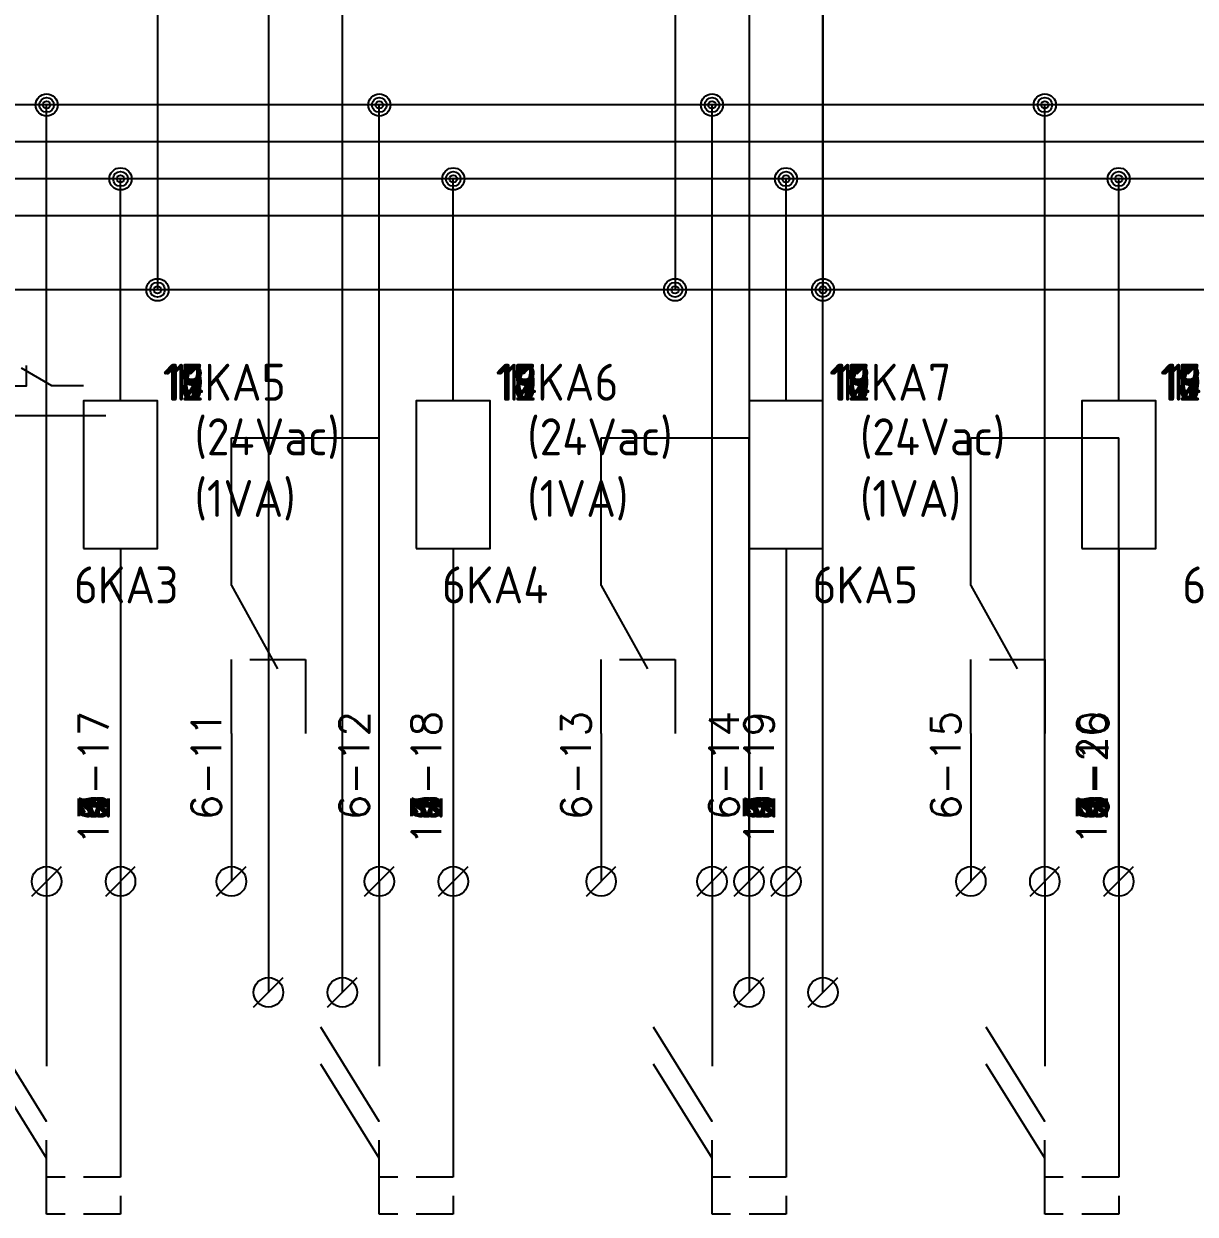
# Model space of a CAD drawing. Extents: x 21 to 418, y 12 to 268.
# Drawn here: x 178.5 to 257.7, y 100 to 180.5 of the extents above; entities that cross this region are included whole.
import ezdxf
from ezdxf.enums import TextEntityAlignment as Align

# ---------------------------------------------------------------- set-up
doc = ezdxf.new("R2010")
doc.units = 0
doc.header["$LTSCALE"] = 10
doc.linetypes.add('NASCOSTA2', pattern=[0.1875, 0.125, -0.0625])
doc.layers.get('0').update_dxf_attribs({"linetype": 'CONTINUOUS'})
for name, color, linetype in [('10', 9, 'CONTINUOUS'), ('11', 9, 'CONTINUOUS'), ('12', 9, 'CONTINUOUS'), ('13', 9, 'CONTINUOUS'), ('14', 9, 'CONTINUOUS'), ('15', 9, 'CONTINUOUS'), ('16', 9, 'CONTINUOUS'), ('17', 9, 'CONTINUOUS'), ('18', 9, 'CONTINUOUS'), ('6', 9, 'CONTINUOUS'), ('7', 9, 'CONTINUOUS'), ('8', 9, 'CONTINUOUS'), ('9', 9, 'CONTINUOUS')]:
    doc.layers.add(name, color=color, linetype=linetype)
doc.layers.get('0').freeze()
doc.styles.add('PIN', font='simplex', dxfattribs={"width": 0.75})
doc.styles.add('SIMPLEX', font='simplex')
doc.styles.add('SPAC', font='isocp.shx')

# ---------------------------------------------------------------- blocks, each defined once
blk = doc.blocks.new('Numero_Filo')
at = {"color": 3, "style": 'SIMPLEX'}
for tag, flags, p in [('SUPPORTO', 9, (-3.287, 2.732)), ('RIP', 1, (-0.923, 2.732)), ('N', 8, (1.077, 0.732))]:
    blk.add_attdef(tag, text='', height=2, rotation=90, dxfattribs=dict(at, flags=flags)).set_placement(p, align=Align.RIGHT)
blk = doc.blocks.new('BLK27')
at = {"color": 7}
blk.add_line((-1, -1), (1, 1), dxfattribs=at)
blk.add_circle((0, 0), 1, dxfattribs=at)
at = {"color": 3, "style": 'SPAC', "flags": 8}
blk.add_attdef('NM', (1.5, -2.5), '', height=2, dxfattribs=at)
blk = doc.blocks.new('SC1_F')
at = {"color": 7}
for p, q in [((-5, -5), (-5, 0)), ((0, 0), (0, -5)), ((0, -10), (-3.125, -4.375)), ((-1.25, -5), (-5, -5)), ((0, -10), (0, -15))]:
    blk.add_line(p, q, dxfattribs=at)
at = {"color": 3, "style": 'SPAC', "width": 0.75, "flags": 8}
for tag, p in [('PINC1', (-6, 0)), ('PINA1', (-1, 0))]:
    blk.add_attdef(tag, text='', height=1.75, rotation=90, dxfattribs=at).set_placement(p, align=Align.RIGHT)
at = {"color": 4, "style": 'SPAC'}
blk.add_attdef('NOME', text='', height=2.5, dxfattribs=at).set_placement((-9.125, -5), align=Align.MIDDLE_RIGHT)
at = {"color": 7, "style": 'SPAC'}
for tag, flags, p in [('REG', 8, (-9.125, -10)), ('FUNZIONE1', 9, (-9.125, -12.5)), ('FUNZIONE2', 9, (-9.125, -15))]:
    blk.add_attdef(tag, text='', height=1.5, dxfattribs=dict(at, flags=flags)).set_placement(p, align=Align.MIDDLE_RIGHT)
at = {"color": 3, "style": 'SPAC', "width": 0.75, "flags": 8}
blk.add_attdef('PINB1', (-1, -15), '', height=1.75, rotation=90, dxfattribs=at)
at = {"color": 6, "style": 'SPAC', "flags": 9}
blk.add_attdef('PRES', (1, -14.5), '', height=1, dxfattribs=at)
blk = doc.blocks.new('PUNTO')
for radius in [0.75, 0.5, 0.25]:
    blk.add_circle((0, 0), radius)
blk = doc.blocks.new('BLK56')
at = {"color": 7}
for p, q in [((0, 12.5), (0, 17.5)), ((0, 2.5), (0, -2.5))]:
    blk.add_line(p, q, dxfattribs=at)
blk.add_lwpolyline([(-2.5, 2.5), (2.5, 2.5), (2.5, 12.5), (-2.5, 12.5)], close=True, dxfattribs=at)
at = {"color": 4, "style": 'SPAC', "flags": 9}
blk.add_attdef('QUADRO', text='', height=2.5, dxfattribs=at).set_placement((-4, 16), align=Align.RIGHT)
at = {"color": 3, "style": 'SPAC', "width": 0.75, "flags": 8}
blk.add_attdef('PINA1', text='', height=1.75, rotation=90, dxfattribs=at).set_placement((-1, 17.5), align=Align.RIGHT)
at = {"color": 4, "style": 'SPAC'}
blk.add_attdef('NOME', text='', height=2.5, dxfattribs=at).set_placement((-4, 12), align=Align.RIGHT)
at = {"color": 7, "style": 'SPAC', "flags": 9}
for tag, p in [('COSTRUTTORE', (-6, 8.5)), ('TIPO', (-6, 6))]:
    blk.add_attdef(tag, text='', height=1.5, dxfattribs=at).set_placement(p, align=Align.RIGHT)
at = {"color": 6, "style": 'SPAC'}
for tag, p, flags in [('CODICE', (3.5, 3.5), 1), ('OFFSET', (3.5, 2), 9), ('PRES', (3.5, 0.5), 9), ('DESCRIZIONE', (3.5, -1), 9), ('SUPPORTO', (3.5, -2.5), 9), ('PR4', (3.5, -4), 9)]:
    blk.add_attdef(tag, p, '', height=1, dxfattribs=dict(at, flags=flags))
at = {"color": 3, "style": 'SPAC', "width": 0.75, "flags": 8}
blk.add_attdef('PINB1', (-1, -2.5), '', height=1.75, rotation=90, dxfattribs=at)
at = {"color": 7, "style": 'SPAC', "flags": 9}
for tag, p in [('FUNZIONE1', (0, -8.5)), ('FUNZIONE2', (0, -11.5))]:
    blk.add_attdef(tag, text='', height=2, dxfattribs=at).set_placement(p, align=Align.CENTER)
blk = doc.blocks.new('RIF1')
at = {"color": 7}
for p, q in [((0, 0), (0, -28)), ((-7.5, -1.5), (-5.357, -1.5)), ((-9, -3.5), (9, -3.5))]:
    blk.add_line(p, q, dxfattribs=at)
for points in [[(1.5, -1.5), (3.643, -1.5), (3.643, -0.129)], [(7.5, -1.5), (5.357, -1.5), (3.3, -0.3)], [(-5.7, -2.7), (-3.643, -1.5), (-1.5, -1.5)]]:
    blk.add_lwpolyline(points, dxfattribs=at)
at = {"color": 3, "style": 'PIN', "width": 0.75, "flags": 8}
for tag, p in [('PINA0', (-16, -6.5)), ('PINA1', (14, -6.5)), ('PINA2', (-16, -9.5)), ('PINA3', (14, -9.5)), ('PINA4', (-16, -12.5)), ('PINA5', (14, -12.5)), ('PINA6', (-16, -15.5)), ('PINA7', (14, -15.5)), ('PINA8', (-16, -18.5)), ('PINA9', (14, -18.5)), ('PINA10', (-16, -21.5)), ('PINA11', (14, -21.5)), ('PINA12', (-16, -24.5)), ('PINA13', (14, -24.5)), ('PINA14', (-16, -27.5)), ('PINA15', (14, -27.5))]:
    blk.add_attdef(tag, text='', height=1.75, dxfattribs=at).set_placement(p, align=Align.RIGHT)
for tag, p in [('PINB0', (-14, -6.5)), ('PINB1', (16, -6.5)), ('PINB2', (-14, -9.5)), ('PINB3', (16, -9.5)), ('PINB4', (-14, -12.5)), ('PINB5', (16, -12.5)), ('PINB6', (-14, -15.5)), ('PINB7', (16, -15.5)), ('PINB8', (-14, -18.5)), ('PINB9', (16, -18.5)), ('PINB10', (-14, -21.5)), ('PINB11', (16, -21.5)), ('PINB12', (-14, -24.5)), ('PINB13', (16, -24.5)), ('PINB14', (-14, -27.5)), ('PINB15', (16, -27.5))]:
    blk.add_attdef(tag, p, '', height=1.75, dxfattribs=at)
at = {"color": 7, "style": 'SIMPLEX', "flags": 8}
for tag, p in [('REG0', (-1.5, -6.5)), ('REG2', (-1.5, -9.5)), ('REG4', (-1.5, -12.5)), ('REG6', (-1.5, -15.5)), ('REG8', (-1.5, -18.5)), ('REG10', (-1.5, -21.5)), ('REG12', (-1.5, -24.5)), ('REG14', (-1.5, -27.5))]:
    blk.add_attdef(tag, text='', height=1.7, dxfattribs=at).set_placement(p, align=Align.RIGHT)
for tag, p in [('REG1', (1.5, -6.5)), ('REG3', (1.5, -9.5)), ('REG5', (1.5, -12.5)), ('REG7', (1.5, -15.5)), ('REG9', (1.5, -18.5)), ('REG11', (1.5, -21.5)), ('REG13', (1.5, -24.5)), ('REG15', (1.5, -27.5))]:
    blk.add_attdef(tag, p, '', height=1.7, dxfattribs=at)
at = {"color": 7, "style": 'SIMPLEX', "flags": 9}
for tag, p in [('MADRE', (0, -30)), ('PRES', (0, -31.5)), ('OFFSET', (0, -33))]:
    blk.add_attdef(tag, text='', height=1, dxfattribs=at).set_placement(p, align=Align.CENTER)

msp = doc.modelspace()

# ---------------------------------------------------------------- linework, layer by layer
at = {"layer": '10', "color": 1, "linetype": 'Continuous'}
for p, q in [((405, 175), (32.5, 175)), ((180, 122.5), (180, 175)), ((202.5, 122.5), (202.5, 175)), ((225, 122.5), (225, 175)), ((247.5, 122.5), (247.5, 175)), ((405, 170), (32.5, 170)), ((185, 160), (185, 170)), ((207.5, 160), (207.5, 170)), ((230, 160), (230, 170)), ((252.5, 160), (252.5, 170))]:
    msp.add_line(p, q, dxfattribs=at)
at = {"layer": '10'}
for p, q in [((185, 140), (185, 122.5)), ((207.5, 140), (207.5, 122.5)), ((230, 140), (230, 122.5)), ((252.5, 140), (252.5, 122.5)), ((180, 106.277), (176.045, 112.644)), ((202.5, 106.277), (198.545, 112.644)), ((225, 106.277), (221.045, 112.644)), ((247.5, 106.277), (243.545, 112.644))]:
    msp.add_line(p, q, dxfattribs=at)
at = {"layer": '10', "linetype": 'NASCOSTA2', "ltscale": 2}
for p, q in [((180, 122.5), (180, 112.5)), ((185, 122.5), (185, 102.5)), ((202.5, 122.5), (202.5, 112.5)), ((207.5, 122.5), (207.5, 102.5)), ((225, 122.5), (225, 112.5)), ((230, 122.5), (230, 102.5)), ((247.5, 122.5), (247.5, 112.5)), ((252.5, 122.5), (252.5, 102.5)), ((180, 102.5), (180, 106.277)), ((202.5, 102.5), (202.5, 106.277)), ((225, 102.5), (225, 106.277)), ((247.5, 102.5), (247.5, 106.277)), ((185, 102.5), (180, 102.5)), ((207.5, 102.5), (202.5, 102.5)), ((230, 102.5), (225, 102.5)), ((252.5, 102.5), (247.5, 102.5))]:
    msp.add_line(p, q, dxfattribs=at)
at = {"layer": '11', "color": 1, "linetype": 'Continuous'}
for p, q in [((405, 175), (32.5, 175)), ((180, 122.5), (180, 175)), ((202.5, 122.5), (202.5, 175)), ((225, 122.5), (225, 175)), ((247.5, 122.5), (247.5, 175)), ((405, 170), (32.5, 170)), ((185, 160), (185, 170)), ((207.5, 160), (207.5, 170)), ((230, 160), (230, 170)), ((252.5, 160), (252.5, 170))]:
    msp.add_line(p, q, dxfattribs=at)
at = {"layer": '11'}
for p, q in [((185, 140), (185, 122.5)), ((207.5, 140), (207.5, 122.5)), ((230, 140), (230, 122.5)), ((252.5, 140), (252.5, 122.5)), ((180, 106.277), (176.045, 112.644)), ((202.5, 106.277), (198.545, 112.644)), ((225, 106.277), (221.045, 112.644)), ((247.5, 106.277), (243.545, 112.644))]:
    msp.add_line(p, q, dxfattribs=at)
at = {"layer": '11', "linetype": 'NASCOSTA2', "ltscale": 2}
for p, q in [((180, 122.5), (180, 112.5)), ((185, 122.5), (185, 102.5)), ((202.5, 122.5), (202.5, 112.5)), ((207.5, 122.5), (207.5, 102.5)), ((225, 122.5), (225, 112.5)), ((230, 122.5), (230, 102.5)), ((247.5, 122.5), (247.5, 112.5)), ((252.5, 122.5), (252.5, 102.5)), ((180, 102.5), (180, 106.277)), ((202.5, 102.5), (202.5, 106.277)), ((225, 102.5), (225, 106.277)), ((247.5, 102.5), (247.5, 106.277)), ((185, 102.5), (180, 102.5)), ((207.5, 102.5), (202.5, 102.5)), ((230, 102.5), (225, 102.5)), ((252.5, 102.5), (247.5, 102.5))]:
    msp.add_line(p, q, dxfattribs=at)
at = {"layer": '12', "color": 1, "linetype": 'Continuous'}
for p, q in [((405, 175), (32.5, 175)), ((180, 122.5), (180, 175)), ((202.5, 122.5), (202.5, 175)), ((225, 122.5), (225, 175)), ((247.5, 122.5), (247.5, 175)), ((405, 170), (32.5, 170)), ((185, 160), (185, 170)), ((207.5, 160), (207.5, 170)), ((230, 160), (230, 170)), ((252.5, 160), (252.5, 170))]:
    msp.add_line(p, q, dxfattribs=at)
at = {"layer": '12'}
for p, q in [((185, 140), (185, 122.5)), ((207.5, 140), (207.5, 122.5)), ((230, 140), (230, 122.5)), ((252.5, 140), (252.5, 122.5)), ((180, 106.277), (176.045, 112.644)), ((202.5, 106.277), (198.545, 112.644)), ((225, 106.277), (221.045, 112.644)), ((247.5, 106.277), (243.545, 112.644))]:
    msp.add_line(p, q, dxfattribs=at)
at = {"layer": '12', "linetype": 'NASCOSTA2', "ltscale": 2}
for p, q in [((180, 122.5), (180, 112.5)), ((185, 122.5), (185, 102.5)), ((202.5, 122.5), (202.5, 112.5)), ((207.5, 122.5), (207.5, 102.5)), ((225, 122.5), (225, 112.5)), ((230, 122.5), (230, 102.5)), ((247.5, 122.5), (247.5, 112.5)), ((252.5, 122.5), (252.5, 102.5)), ((180, 102.5), (180, 106.277)), ((202.5, 102.5), (202.5, 106.277)), ((225, 102.5), (225, 106.277)), ((247.5, 102.5), (247.5, 106.277)), ((185, 102.5), (180, 102.5)), ((207.5, 102.5), (202.5, 102.5)), ((230, 102.5), (225, 102.5)), ((252.5, 102.5), (247.5, 102.5))]:
    msp.add_line(p, q, dxfattribs=at)
at = {"layer": '13', "color": 1, "linetype": 'Continuous'}
for p, q in [((405, 175), (32.5, 175)), ((180, 122.5), (180, 175)), ((202.5, 122.5), (202.5, 175)), ((225, 122.5), (225, 175)), ((247.5, 122.5), (247.5, 175)), ((405, 170), (32.5, 170)), ((185, 160), (185, 170)), ((207.5, 160), (207.5, 170)), ((230, 160), (230, 170)), ((252.5, 160), (252.5, 170))]:
    msp.add_line(p, q, dxfattribs=at)
at = {"layer": '13'}
for p, q in [((185, 140), (185, 122.5)), ((207.5, 140), (207.5, 122.5)), ((230, 140), (230, 122.5)), ((252.5, 140), (252.5, 122.5)), ((180, 106.277), (176.045, 112.644)), ((202.5, 106.277), (198.545, 112.644)), ((225, 106.277), (221.045, 112.644)), ((247.5, 106.277), (243.545, 112.644))]:
    msp.add_line(p, q, dxfattribs=at)
at = {"layer": '13', "linetype": 'NASCOSTA2', "ltscale": 2}
for p, q in [((180, 122.5), (180, 112.5)), ((185, 122.5), (185, 102.5)), ((202.5, 122.5), (202.5, 112.5)), ((207.5, 122.5), (207.5, 102.5)), ((225, 122.5), (225, 112.5)), ((230, 122.5), (230, 102.5)), ((247.5, 122.5), (247.5, 112.5)), ((252.5, 122.5), (252.5, 102.5)), ((180, 102.5), (180, 106.277)), ((202.5, 102.5), (202.5, 106.277)), ((225, 102.5), (225, 106.277)), ((247.5, 102.5), (247.5, 106.277)), ((185, 102.5), (180, 102.5)), ((207.5, 102.5), (202.5, 102.5)), ((230, 102.5), (225, 102.5)), ((252.5, 102.5), (247.5, 102.5))]:
    msp.add_line(p, q, dxfattribs=at)
at = {"layer": '14', "color": 1, "linetype": 'Continuous'}
for p, q in [((405, 175), (32.5, 175)), ((180, 122.5), (180, 175)), ((202.5, 122.5), (202.5, 175)), ((225, 122.5), (225, 175)), ((247.5, 122.5), (247.5, 175)), ((405, 170), (32.5, 170)), ((185, 160), (185, 170)), ((207.5, 160), (207.5, 170)), ((230, 160), (230, 170)), ((252.5, 160), (252.5, 170))]:
    msp.add_line(p, q, dxfattribs=at)
at = {"layer": '14'}
for p, q in [((185, 140), (185, 122.5)), ((207.5, 140), (207.5, 122.5)), ((230, 140), (230, 122.5)), ((252.5, 140), (252.5, 122.5)), ((180, 106.277), (176.045, 112.644)), ((202.5, 106.277), (198.545, 112.644)), ((225, 106.277), (221.045, 112.644)), ((247.5, 106.277), (243.545, 112.644))]:
    msp.add_line(p, q, dxfattribs=at)
at = {"layer": '14', "linetype": 'NASCOSTA2', "ltscale": 2}
for p, q in [((180, 122.5), (180, 112.5)), ((185, 122.5), (185, 102.5)), ((202.5, 122.5), (202.5, 112.5)), ((207.5, 122.5), (207.5, 102.5)), ((225, 122.5), (225, 112.5)), ((230, 122.5), (230, 102.5)), ((247.5, 122.5), (247.5, 112.5)), ((252.5, 122.5), (252.5, 102.5)), ((180, 102.5), (180, 106.277)), ((202.5, 102.5), (202.5, 106.277)), ((225, 102.5), (225, 106.277)), ((247.5, 102.5), (247.5, 106.277)), ((185, 102.5), (180, 102.5)), ((207.5, 102.5), (202.5, 102.5)), ((230, 102.5), (225, 102.5)), ((252.5, 102.5), (247.5, 102.5))]:
    msp.add_line(p, q, dxfattribs=at)
at = {"layer": '15', "color": 1, "linetype": 'Continuous'}
for p, q in [((405, 175), (32.5, 175)), ((180, 122.5), (180, 175)), ((202.5, 122.5), (202.5, 175)), ((225, 122.5), (225, 175)), ((247.5, 122.5), (247.5, 175)), ((405, 170), (32.5, 170)), ((185, 160), (185, 170)), ((207.5, 160), (207.5, 170)), ((230, 160), (230, 170)), ((252.5, 160), (252.5, 170))]:
    msp.add_line(p, q, dxfattribs=at)
at = {"layer": '15'}
for p, q in [((185, 140), (185, 122.5)), ((207.5, 140), (207.5, 122.5)), ((230, 140), (230, 122.5)), ((252.5, 140), (252.5, 122.5)), ((180, 106.277), (176.045, 112.644)), ((202.5, 106.277), (198.545, 112.644)), ((225, 106.277), (221.045, 112.644)), ((247.5, 106.277), (243.545, 112.644))]:
    msp.add_line(p, q, dxfattribs=at)
at = {"layer": '15', "linetype": 'NASCOSTA2', "ltscale": 2}
for p, q in [((180, 122.5), (180, 112.5)), ((185, 122.5), (185, 102.5)), ((202.5, 122.5), (202.5, 112.5)), ((207.5, 122.5), (207.5, 102.5)), ((225, 122.5), (225, 112.5)), ((230, 122.5), (230, 102.5)), ((247.5, 122.5), (247.5, 112.5)), ((252.5, 122.5), (252.5, 102.5)), ((180, 102.5), (180, 106.277)), ((202.5, 102.5), (202.5, 106.277)), ((225, 102.5), (225, 106.277)), ((247.5, 102.5), (247.5, 106.277)), ((185, 102.5), (180, 102.5)), ((207.5, 102.5), (202.5, 102.5)), ((230, 102.5), (225, 102.5)), ((252.5, 102.5), (247.5, 102.5))]:
    msp.add_line(p, q, dxfattribs=at)
at = {"layer": '16', "color": 1, "linetype": 'Continuous'}
for p, q in [((405, 175), (32.5, 175)), ((180, 122.5), (180, 175)), ((202.5, 122.5), (202.5, 175)), ((225, 122.5), (225, 175)), ((247.5, 122.5), (247.5, 175)), ((405, 170), (32.5, 170)), ((185, 160), (185, 170)), ((207.5, 160), (207.5, 170)), ((230, 160), (230, 170)), ((252.5, 160), (252.5, 170))]:
    msp.add_line(p, q, dxfattribs=at)
at = {"layer": '16'}
for p, q in [((185, 140), (185, 122.5)), ((207.5, 140), (207.5, 122.5)), ((230, 140), (230, 122.5)), ((252.5, 140), (252.5, 122.5)), ((180, 106.277), (176.045, 112.644)), ((202.5, 106.277), (198.545, 112.644)), ((225, 106.277), (221.045, 112.644)), ((247.5, 106.277), (243.545, 112.644))]:
    msp.add_line(p, q, dxfattribs=at)
at = {"layer": '16', "linetype": 'NASCOSTA2', "ltscale": 2}
for p, q in [((180, 122.5), (180, 112.5)), ((185, 122.5), (185, 102.5)), ((202.5, 122.5), (202.5, 112.5)), ((207.5, 122.5), (207.5, 102.5)), ((225, 122.5), (225, 112.5)), ((230, 122.5), (230, 102.5)), ((247.5, 122.5), (247.5, 112.5)), ((252.5, 122.5), (252.5, 102.5)), ((180, 102.5), (180, 106.277)), ((202.5, 102.5), (202.5, 106.277)), ((225, 102.5), (225, 106.277)), ((247.5, 102.5), (247.5, 106.277)), ((185, 102.5), (180, 102.5)), ((207.5, 102.5), (202.5, 102.5)), ((230, 102.5), (225, 102.5)), ((252.5, 102.5), (247.5, 102.5))]:
    msp.add_line(p, q, dxfattribs=at)
at = {"layer": '17', "color": 1, "linetype": 'Continuous'}
for p, q in [((405, 175), (32.5, 175)), ((180, 122.5), (180, 175)), ((202.5, 122.5), (202.5, 175)), ((225, 122.5), (225, 175)), ((247.5, 122.5), (247.5, 175)), ((405, 170), (32.5, 170)), ((185, 160), (185, 170)), ((207.5, 160), (207.5, 170)), ((230, 160), (230, 170)), ((252.5, 160), (252.5, 170))]:
    msp.add_line(p, q, dxfattribs=at)
at = {"layer": '17'}
for p, q in [((185, 140), (185, 122.5)), ((207.5, 140), (207.5, 122.5)), ((230, 140), (230, 122.5)), ((252.5, 140), (252.5, 122.5)), ((180, 106.277), (176.045, 112.644)), ((202.5, 106.277), (198.545, 112.644)), ((225, 106.277), (221.045, 112.644)), ((247.5, 106.277), (243.545, 112.644))]:
    msp.add_line(p, q, dxfattribs=at)
at = {"layer": '17', "linetype": 'NASCOSTA2', "ltscale": 2}
for p, q in [((180, 122.5), (180, 112.5)), ((185, 122.5), (185, 102.5)), ((202.5, 122.5), (202.5, 112.5)), ((207.5, 122.5), (207.5, 102.5)), ((225, 122.5), (225, 112.5)), ((230, 122.5), (230, 102.5)), ((247.5, 122.5), (247.5, 112.5)), ((252.5, 122.5), (252.5, 102.5)), ((180, 102.5), (180, 106.277)), ((202.5, 102.5), (202.5, 106.277)), ((225, 102.5), (225, 106.277)), ((247.5, 102.5), (247.5, 106.277)), ((185, 102.5), (180, 102.5)), ((207.5, 102.5), (202.5, 102.5)), ((230, 102.5), (225, 102.5)), ((252.5, 102.5), (247.5, 102.5))]:
    msp.add_line(p, q, dxfattribs=at)
at = {"layer": '18', "color": 1, "linetype": 'Continuous'}
for p, q in [((405, 175), (32.5, 175)), ((180, 122.5), (180, 175)), ((202.5, 122.5), (202.5, 175)), ((225, 122.5), (225, 175)), ((247.5, 122.5), (247.5, 175)), ((405, 170), (32.5, 170)), ((185, 160), (185, 170)), ((207.5, 160), (207.5, 170)), ((230, 160), (230, 170)), ((252.5, 160), (252.5, 170))]:
    msp.add_line(p, q, dxfattribs=at)
at = {"layer": '18'}
for p, q in [((185, 140), (185, 122.5)), ((207.5, 140), (207.5, 122.5)), ((230, 140), (230, 122.5)), ((252.5, 140), (252.5, 122.5))]:
    msp.add_line(p, q, dxfattribs=at)
at = {"layer": '6', "color": 1, "linetype": 'Continuous'}
for p, q in [((187.5, 190), (187.5, 162.5)), ((222.5, 190), (222.5, 162.5)), ((232.5, 190), (232.5, 162.5)), ((375.2, 167.5), (45.2, 167.5)), ((375.2, 162.5), (45.2, 162.5))]:
    msp.add_line(p, q, dxfattribs=at)
at = {"layer": '6'}
for p, q in [((192.5, 147.5), (192.5, 152.5)), ((192.5, 152.5), (202.5, 152.5)), ((202.5, 122.5), (202.5, 152.5)), ((217.5, 147.5), (217.5, 152.5)), ((217.5, 152.5), (227.5, 152.5)), ((227.5, 122.5), (227.5, 152.5)), ((242.5, 147.5), (242.5, 152.5)), ((242.5, 152.5), (252.5, 152.5)), ((252.5, 122.5), (252.5, 152.5)), ((192.5, 132.5), (192.5, 122.5)), ((217.5, 132.5), (217.5, 122.5)), ((242.5, 132.5), (242.5, 122.5))]:
    msp.add_line(p, q, dxfattribs=at)
at = {"layer": '7'}
for p, q in [((195, 202.5), (195, 115)), ((232.5, 115), (232.5, 202.5)), ((200, 115), (200, 197.5)), ((227.5, 197.5), (227.5, 115))]:
    msp.add_line(p, q, dxfattribs=at)
at = {"layer": '7', "color": 1, "linetype": 'Continuous'}
for p, q in [((407.5, 172.5), (35, 172.5)), ((407.5, 167.5), (35, 167.5))]:
    msp.add_line(p, q, dxfattribs=at)
at = {"layer": '8', "color": 1, "linetype": 'Continuous'}
for p, q in [((405, 175), (32.5, 175)), ((180, 122.5), (180, 175)), ((202.5, 122.5), (202.5, 175)), ((225, 122.5), (225, 175)), ((247.5, 122.5), (247.5, 175)), ((405, 170), (32.5, 170)), ((185, 160), (185, 170)), ((207.5, 160), (207.5, 170)), ((230, 160), (230, 170)), ((252.5, 160), (252.5, 170))]:
    msp.add_line(p, q, dxfattribs=at)
at = {"layer": '8'}
for p, q in [((185, 140), (185, 122.5)), ((207.5, 140), (207.5, 122.5)), ((230, 140), (230, 122.5)), ((252.5, 140), (252.5, 122.5)), ((180, 103.777), (176.045, 110.144)), ((202.5, 103.777), (198.545, 110.144)), ((225, 103.777), (221.045, 110.144)), ((247.5, 103.777), (243.545, 110.144))]:
    msp.add_line(p, q, dxfattribs=at)
at = {"layer": '8', "linetype": 'NASCOSTA2', "ltscale": 2}
for p, q in [((180, 120), (180, 110)), ((185, 120), (185, 100)), ((202.5, 120), (202.5, 110)), ((207.5, 120), (207.5, 100)), ((225, 120), (225, 110)), ((230, 120), (230, 100)), ((247.5, 120), (247.5, 110)), ((252.5, 120), (252.5, 100)), ((180, 100), (180, 103.777)), ((202.5, 100), (202.5, 103.777)), ((225, 100), (225, 103.777)), ((247.5, 100), (247.5, 103.777)), ((185, 100), (180, 100)), ((207.5, 100), (202.5, 100)), ((230, 100), (225, 100)), ((252.5, 100), (247.5, 100))]:
    msp.add_line(p, q, dxfattribs=at)
at = {"layer": '9', "color": 1, "linetype": 'Continuous'}
for p, q in [((405, 175), (32.5, 175)), ((180, 122.5), (180, 175)), ((202.5, 122.5), (202.5, 175)), ((225, 122.5), (225, 175)), ((247.5, 122.5), (247.5, 175)), ((405, 170), (32.5, 170)), ((185, 160), (185, 170)), ((207.5, 160), (207.5, 170)), ((230, 160), (230, 170)), ((252.5, 160), (252.5, 170))]:
    msp.add_line(p, q, dxfattribs=at)
at = {"layer": '9'}
for p, q in [((185, 140), (185, 122.5)), ((207.5, 140), (207.5, 122.5)), ((230, 140), (230, 122.5)), ((252.5, 140), (252.5, 122.5)), ((180, 106.277), (176.045, 112.644)), ((202.5, 106.277), (198.545, 112.644)), ((225, 106.277), (221.045, 112.644)), ((247.5, 106.277), (243.545, 112.644))]:
    msp.add_line(p, q, dxfattribs=at)
at = {"layer": '9', "linetype": 'NASCOSTA2', "ltscale": 2}
for p, q in [((180, 122.5), (180, 112.5)), ((185, 122.5), (185, 102.5)), ((202.5, 122.5), (202.5, 112.5)), ((207.5, 122.5), (207.5, 102.5)), ((225, 122.5), (225, 112.5)), ((230, 122.5), (230, 102.5)), ((247.5, 122.5), (247.5, 112.5)), ((252.5, 122.5), (252.5, 102.5)), ((180, 102.5), (180, 106.277)), ((202.5, 102.5), (202.5, 106.277)), ((225, 102.5), (225, 106.277)), ((247.5, 102.5), (247.5, 106.277)), ((185, 102.5), (180, 102.5)), ((207.5, 102.5), (202.5, 102.5)), ((230, 102.5), (225, 102.5)), ((252.5, 102.5), (247.5, 102.5))]:
    msp.add_line(p, q, dxfattribs=at)

# ---------------------------------------------------------------- block references
at = {"layer": '10'}
for name, p in [('PUNTO', (180, 175)), ('PUNTO', (202.5, 175)), ('PUNTO', (225, 175)), ('PUNTO', (247.5, 175)), ('PUNTO', (185, 170)), ('PUNTO', (207.5, 170)), ('PUNTO', (230, 170)), ('PUNTO', (252.5, 170)), ('BLK27', (180, 122.5)), ('BLK27', (180, 122.5)), ('BLK27', (185, 122.5)), ('BLK27', (202.5, 122.5)), ('BLK27', (207.5, 122.5)), ('BLK27', (225, 122.5)), ('BLK27', (230, 122.5)), ('BLK27', (247.5, 122.5)), ('BLK27', (252.5, 122.5))]:
    msp.add_blockref(name, p, dxfattribs=at)
ref = msp.add_blockref('BLK56', (185, 142.5), dxfattribs=at)
ref.add_attrib('NOME', '10KA5', dxfattribs={"layer": '0', "color": 4, "height": 2.5, "style": 'SPAC'}).set_placement((196.174, 155), align=Align.RIGHT)
ref = msp.add_blockref('BLK56', (207.5, 142.5), dxfattribs=at)
ref.add_attrib('NOME', '10KA6', dxfattribs={"layer": '0', "color": 4, "height": 2.5, "style": 'SPAC'}).set_placement((218.674, 155), align=Align.RIGHT)
ref = msp.add_blockref('BLK56', (230, 142.5), dxfattribs=at)
ref.add_attrib('NOME', '10KA7', dxfattribs={"layer": '0', "color": 4, "height": 2.5, "style": 'SPAC'}).set_placement((241.174, 155), align=Align.RIGHT)
ref = msp.add_blockref('BLK56', (252.5, 142.5), dxfattribs=at)
ref.add_attrib('NOME', '10KA8', dxfattribs={"layer": '0', "color": 4, "height": 2.5, "style": 'SPAC'}).set_placement((263.674, 155), align=Align.RIGHT)
for p, values in [((183.1, 133.285), {'N': '10-17'}), ((205.6, 133.285), {'N': '10-18'}), ((228.1, 133.285), {'N': '10-19'}), ((250.6, 133.285), {'N': '10-20'})]:
    msp.add_blockref('Numero_Filo', p, dxfattribs=at).add_auto_attribs(values)
at = {"layer": '11'}
for name, p in [('PUNTO', (180, 175)), ('PUNTO', (202.5, 175)), ('PUNTO', (225, 175)), ('PUNTO', (247.5, 175)), ('PUNTO', (185, 170)), ('PUNTO', (207.5, 170)), ('PUNTO', (230, 170)), ('PUNTO', (252.5, 170)), ('BLK27', (180, 122.5)), ('BLK27', (180, 122.5)), ('BLK27', (185, 122.5)), ('BLK27', (202.5, 122.5)), ('BLK27', (207.5, 122.5)), ('BLK27', (225, 122.5)), ('BLK27', (230, 122.5)), ('BLK27', (247.5, 122.5)), ('BLK27', (252.5, 122.5))]:
    msp.add_blockref(name, p, dxfattribs=at)
ref = msp.add_blockref('BLK56', (185, 142.5), dxfattribs=at)
ref.add_attrib('NOME', '11KA5', dxfattribs={"layer": '0', "color": 4, "height": 2.5, "style": 'SPAC'}).set_placement((196.174, 155), align=Align.RIGHT)
ref = msp.add_blockref('BLK56', (207.5, 142.5), dxfattribs=at)
ref.add_attrib('NOME', '11KA6', dxfattribs={"layer": '0', "color": 4, "height": 2.5, "style": 'SPAC'}).set_placement((218.674, 155), align=Align.RIGHT)
ref = msp.add_blockref('BLK56', (230, 142.5), dxfattribs=at)
ref.add_attrib('NOME', '11KA7', dxfattribs={"layer": '0', "color": 4, "height": 2.5, "style": 'SPAC'}).set_placement((241.174, 155), align=Align.RIGHT)
ref = msp.add_blockref('BLK56', (252.5, 142.5), dxfattribs=at)
ref.add_attrib('NOME', '11KA8', dxfattribs={"layer": '0', "color": 4, "height": 2.5, "style": 'SPAC'}).set_placement((263.674, 155), align=Align.RIGHT)
for p, values in [((183.1, 133.285), {'N': '11-17'}), ((205.6, 133.285), {'N': '11-18'}), ((228.1, 133.285), {'N': '11-19'}), ((250.6, 133.285), {'N': '11-20'})]:
    msp.add_blockref('Numero_Filo', p, dxfattribs=at).add_auto_attribs(values)
at = {"layer": '12'}
for name, p in [('PUNTO', (180, 175)), ('PUNTO', (202.5, 175)), ('PUNTO', (225, 175)), ('PUNTO', (247.5, 175)), ('PUNTO', (185, 170)), ('PUNTO', (207.5, 170)), ('PUNTO', (230, 170)), ('PUNTO', (252.5, 170)), ('BLK27', (180, 122.5)), ('BLK27', (180, 122.5)), ('BLK27', (185, 122.5)), ('BLK27', (202.5, 122.5)), ('BLK27', (207.5, 122.5)), ('BLK27', (225, 122.5)), ('BLK27', (230, 122.5)), ('BLK27', (247.5, 122.5)), ('BLK27', (252.5, 122.5))]:
    msp.add_blockref(name, p, dxfattribs=at)
ref = msp.add_blockref('BLK56', (185, 142.5), dxfattribs=at)
ref.add_attrib('NOME', '12KA5', dxfattribs={"layer": '0', "color": 4, "height": 2.5, "style": 'SPAC'}).set_placement((196.174, 155), align=Align.RIGHT)
ref = msp.add_blockref('BLK56', (207.5, 142.5), dxfattribs=at)
ref.add_attrib('NOME', '12KA6', dxfattribs={"layer": '0', "color": 4, "height": 2.5, "style": 'SPAC'}).set_placement((218.674, 155), align=Align.RIGHT)
ref = msp.add_blockref('BLK56', (230, 142.5), dxfattribs=at)
ref.add_attrib('NOME', '12KA7', dxfattribs={"layer": '0', "color": 4, "height": 2.5, "style": 'SPAC'}).set_placement((241.174, 155), align=Align.RIGHT)
ref = msp.add_blockref('BLK56', (252.5, 142.5), dxfattribs=at)
ref.add_attrib('NOME', '12KA8', dxfattribs={"layer": '0', "color": 4, "height": 2.5, "style": 'SPAC'}).set_placement((263.674, 155), align=Align.RIGHT)
for p, values in [((183.1, 133.285), {'N': '12-17'}), ((205.6, 133.285), {'N': '12-18'}), ((228.1, 133.285), {'N': '12-19'}), ((250.6, 133.285), {'N': '12-20'})]:
    msp.add_blockref('Numero_Filo', p, dxfattribs=at).add_auto_attribs(values)
at = {"layer": '13'}
for name, p in [('PUNTO', (180, 175)), ('PUNTO', (202.5, 175)), ('PUNTO', (225, 175)), ('PUNTO', (247.5, 175)), ('PUNTO', (185, 170)), ('PUNTO', (207.5, 170)), ('PUNTO', (230, 170)), ('PUNTO', (252.5, 170)), ('BLK27', (180, 122.5)), ('BLK27', (180, 122.5)), ('BLK27', (185, 122.5)), ('BLK27', (202.5, 122.5)), ('BLK27', (207.5, 122.5)), ('BLK27', (225, 122.5)), ('BLK27', (230, 122.5)), ('BLK27', (247.5, 122.5)), ('BLK27', (252.5, 122.5))]:
    msp.add_blockref(name, p, dxfattribs=at)
ref = msp.add_blockref('BLK56', (185, 142.5), dxfattribs=at)
ref.add_attrib('NOME', '13KA5', dxfattribs={"layer": '0', "color": 4, "height": 2.5, "style": 'SPAC'}).set_placement((196.174, 155), align=Align.RIGHT)
ref = msp.add_blockref('BLK56', (207.5, 142.5), dxfattribs=at)
ref.add_attrib('NOME', '13KA6', dxfattribs={"layer": '0', "color": 4, "height": 2.5, "style": 'SPAC'}).set_placement((218.674, 155), align=Align.RIGHT)
ref = msp.add_blockref('BLK56', (230, 142.5), dxfattribs=at)
ref.add_attrib('NOME', '13KA7', dxfattribs={"layer": '0', "color": 4, "height": 2.5, "style": 'SPAC'}).set_placement((241.174, 155), align=Align.RIGHT)
ref = msp.add_blockref('BLK56', (252.5, 142.5), dxfattribs=at)
ref.add_attrib('NOME', '13KA8', dxfattribs={"layer": '0', "color": 4, "height": 2.5, "style": 'SPAC'}).set_placement((263.674, 155), align=Align.RIGHT)
for p, values in [((183.1, 133.285), {'N': '13-17'}), ((205.6, 133.285), {'N': '13-18'}), ((228.1, 133.285), {'N': '13-19'}), ((250.6, 133.285), {'N': '13-20'})]:
    msp.add_blockref('Numero_Filo', p, dxfattribs=at).add_auto_attribs(values)
at = {"layer": '14'}
for name, p in [('PUNTO', (180, 175)), ('PUNTO', (202.5, 175)), ('PUNTO', (225, 175)), ('PUNTO', (247.5, 175)), ('PUNTO', (185, 170)), ('PUNTO', (207.5, 170)), ('PUNTO', (230, 170)), ('PUNTO', (252.5, 170)), ('BLK27', (180, 122.5)), ('BLK27', (180, 122.5)), ('BLK27', (185, 122.5)), ('BLK27', (202.5, 122.5)), ('BLK27', (207.5, 122.5)), ('BLK27', (225, 122.5)), ('BLK27', (230, 122.5)), ('BLK27', (247.5, 122.5)), ('BLK27', (252.5, 122.5))]:
    msp.add_blockref(name, p, dxfattribs=at)
ref = msp.add_blockref('BLK56', (185, 142.5), dxfattribs=at)
ref.add_attrib('NOME', '14KA5', dxfattribs={"layer": '0', "color": 4, "height": 2.5, "style": 'SPAC'}).set_placement((196.174, 155), align=Align.RIGHT)
ref = msp.add_blockref('BLK56', (207.5, 142.5), dxfattribs=at)
ref.add_attrib('NOME', '14KA6', dxfattribs={"layer": '0', "color": 4, "height": 2.5, "style": 'SPAC'}).set_placement((218.674, 155), align=Align.RIGHT)
ref = msp.add_blockref('BLK56', (230, 142.5), dxfattribs=at)
ref.add_attrib('NOME', '14KA7', dxfattribs={"layer": '0', "color": 4, "height": 2.5, "style": 'SPAC'}).set_placement((241.174, 155), align=Align.RIGHT)
ref = msp.add_blockref('BLK56', (252.5, 142.5), dxfattribs=at)
ref.add_attrib('NOME', '14KA8', dxfattribs={"layer": '0', "color": 4, "height": 2.5, "style": 'SPAC'}).set_placement((263.674, 155), align=Align.RIGHT)
for p, values in [((183.1, 133.285), {'N': '14-17'}), ((205.6, 133.285), {'N': '14-18'}), ((228.1, 133.285), {'N': '14-19'}), ((250.6, 133.285), {'N': '14-20'})]:
    msp.add_blockref('Numero_Filo', p, dxfattribs=at).add_auto_attribs(values)
at = {"layer": '15'}
for name, p in [('PUNTO', (180, 175)), ('PUNTO', (202.5, 175)), ('PUNTO', (225, 175)), ('PUNTO', (247.5, 175)), ('PUNTO', (185, 170)), ('PUNTO', (207.5, 170)), ('PUNTO', (230, 170)), ('PUNTO', (252.5, 170)), ('BLK27', (180, 122.5)), ('BLK27', (180, 122.5)), ('BLK27', (185, 122.5)), ('BLK27', (202.5, 122.5)), ('BLK27', (207.5, 122.5)), ('BLK27', (225, 122.5)), ('BLK27', (230, 122.5)), ('BLK27', (247.5, 122.5)), ('BLK27', (252.5, 122.5))]:
    msp.add_blockref(name, p, dxfattribs=at)
ref = msp.add_blockref('BLK56', (185, 142.5), dxfattribs=at)
ref.add_attrib('NOME', '15KA5', dxfattribs={"layer": '0', "color": 4, "height": 2.5, "style": 'SPAC'}).set_placement((196.174, 155), align=Align.RIGHT)
ref = msp.add_blockref('BLK56', (207.5, 142.5), dxfattribs=at)
ref.add_attrib('NOME', '15KA6', dxfattribs={"layer": '0', "color": 4, "height": 2.5, "style": 'SPAC'}).set_placement((218.674, 155), align=Align.RIGHT)
ref = msp.add_blockref('BLK56', (230, 142.5), dxfattribs=at)
ref.add_attrib('NOME', '15KA7', dxfattribs={"layer": '0', "color": 4, "height": 2.5, "style": 'SPAC'}).set_placement((241.174, 155), align=Align.RIGHT)
ref = msp.add_blockref('BLK56', (252.5, 142.5), dxfattribs=at)
ref.add_attrib('NOME', '15KA8', dxfattribs={"layer": '0', "color": 4, "height": 2.5, "style": 'SPAC'}).set_placement((263.674, 155), align=Align.RIGHT)
for p, values in [((183.1, 133.285), {'N': '15-17'}), ((205.6, 133.285), {'N': '15-18'}), ((228.1, 133.285), {'N': '15-19'}), ((250.6, 133.285), {'N': '15-20'})]:
    msp.add_blockref('Numero_Filo', p, dxfattribs=at).add_auto_attribs(values)
at = {"layer": '16'}
for name, p in [('PUNTO', (180, 175)), ('PUNTO', (202.5, 175)), ('PUNTO', (225, 175)), ('PUNTO', (247.5, 175)), ('PUNTO', (185, 170)), ('PUNTO', (207.5, 170)), ('PUNTO', (230, 170)), ('PUNTO', (252.5, 170)), ('BLK27', (180, 122.5)), ('BLK27', (180, 122.5)), ('BLK27', (185, 122.5)), ('BLK27', (202.5, 122.5)), ('BLK27', (207.5, 122.5)), ('BLK27', (225, 122.5)), ('BLK27', (230, 122.5)), ('BLK27', (247.5, 122.5)), ('BLK27', (252.5, 122.5))]:
    msp.add_blockref(name, p, dxfattribs=at)
ref = msp.add_blockref('BLK56', (185, 142.5), dxfattribs=at)
ref.add_attrib('NOME', '16KA5', dxfattribs={"layer": '0', "color": 4, "height": 2.5, "style": 'SPAC'}).set_placement((196.174, 155), align=Align.RIGHT)
ref = msp.add_blockref('BLK56', (207.5, 142.5), dxfattribs=at)
ref.add_attrib('NOME', '16KA6', dxfattribs={"layer": '0', "color": 4, "height": 2.5, "style": 'SPAC'}).set_placement((218.674, 155), align=Align.RIGHT)
ref = msp.add_blockref('BLK56', (230, 142.5), dxfattribs=at)
ref.add_attrib('NOME', '16KA7', dxfattribs={"layer": '0', "color": 4, "height": 2.5, "style": 'SPAC'}).set_placement((241.174, 155), align=Align.RIGHT)
ref = msp.add_blockref('BLK56', (252.5, 142.5), dxfattribs=at)
ref.add_attrib('NOME', '16KA8', dxfattribs={"layer": '0', "color": 4, "height": 2.5, "style": 'SPAC'}).set_placement((263.674, 155), align=Align.RIGHT)
for p, values in [((183.1, 133.285), {'N': '16-17'}), ((205.6, 133.285), {'N': '16-18'}), ((228.1, 133.285), {'N': '16-19'}), ((250.6, 133.285), {'N': '16-20'})]:
    msp.add_blockref('Numero_Filo', p, dxfattribs=at).add_auto_attribs(values)
at = {"layer": '17'}
for name, p in [('PUNTO', (180, 175)), ('PUNTO', (202.5, 175)), ('PUNTO', (225, 175)), ('PUNTO', (247.5, 175)), ('PUNTO', (185, 170)), ('PUNTO', (207.5, 170)), ('PUNTO', (230, 170)), ('PUNTO', (252.5, 170)), ('BLK27', (180, 122.5)), ('BLK27', (180, 122.5)), ('BLK27', (185, 122.5)), ('BLK27', (202.5, 122.5)), ('BLK27', (207.5, 122.5)), ('BLK27', (225, 122.5)), ('BLK27', (230, 122.5)), ('BLK27', (247.5, 122.5)), ('BLK27', (252.5, 122.5))]:
    msp.add_blockref(name, p, dxfattribs=at)
ref = msp.add_blockref('BLK56', (185, 142.5), dxfattribs=at)
ref.add_attrib('NOME', '17KA5', dxfattribs={"layer": '0', "color": 4, "height": 2.5, "style": 'SPAC'}).set_placement((196.174, 155), align=Align.RIGHT)
ref = msp.add_blockref('BLK56', (207.5, 142.5), dxfattribs=at)
ref.add_attrib('NOME', '17KA6', dxfattribs={"layer": '0', "color": 4, "height": 2.5, "style": 'SPAC'}).set_placement((218.674, 155), align=Align.RIGHT)
ref = msp.add_blockref('BLK56', (230, 142.5), dxfattribs=at)
ref.add_attrib('NOME', '17KA7', dxfattribs={"layer": '0', "color": 4, "height": 2.5, "style": 'SPAC'}).set_placement((241.174, 155), align=Align.RIGHT)
ref = msp.add_blockref('BLK56', (252.5, 142.5), dxfattribs=at)
ref.add_attrib('NOME', '17KA8', dxfattribs={"layer": '0', "color": 4, "height": 2.5, "style": 'SPAC'}).set_placement((263.674, 155), align=Align.RIGHT)
for p, values in [((183.1, 133.285), {'N': '17-17'}), ((205.6, 133.285), {'N': '17-18'}), ((228.1, 133.285), {'N': '17-19'}), ((250.6, 133.285), {'N': '17-20'})]:
    msp.add_blockref('Numero_Filo', p, dxfattribs=at).add_auto_attribs(values)
at = {"layer": '18'}
for name, p in [('PUNTO', (180, 175)), ('PUNTO', (202.5, 175)), ('PUNTO', (225, 175)), ('PUNTO', (247.5, 175)), ('PUNTO', (185, 170)), ('PUNTO', (207.5, 170)), ('PUNTO', (230, 170)), ('PUNTO', (252.5, 170)), ('BLK27', (180, 122.5)), ('BLK27', (180, 122.5)), ('BLK27', (185, 122.5)), ('BLK27', (202.5, 122.5)), ('BLK27', (207.5, 122.5)), ('BLK27', (225, 122.5)), ('BLK27', (230, 122.5)), ('BLK27', (247.5, 122.5)), ('BLK27', (252.5, 122.5))]:
    msp.add_blockref(name, p, dxfattribs=at)
ref = msp.add_blockref('BLK56', (185, 142.5), dxfattribs=at)
ref.add_attrib('NOME', '18KA5', dxfattribs={"layer": '0', "color": 4, "height": 2.5, "style": 'SPAC'}).set_placement((196.174, 155), align=Align.RIGHT)
ref = msp.add_blockref('BLK56', (207.5, 142.5), dxfattribs=at)
ref.add_attrib('NOME', '18KA6', dxfattribs={"layer": '0', "color": 4, "height": 2.5, "style": 'SPAC'}).set_placement((218.674, 155), align=Align.RIGHT)
ref = msp.add_blockref('BLK56', (230, 142.5), dxfattribs=at)
ref.add_attrib('NOME', '18KA7', dxfattribs={"layer": '0', "color": 4, "height": 2.5, "style": 'SPAC'}).set_placement((241.174, 155), align=Align.RIGHT)
ref = msp.add_blockref('BLK56', (252.5, 142.5), dxfattribs=at)
ref.add_attrib('NOME', '18KA8', dxfattribs={"layer": '0', "color": 4, "height": 2.5, "style": 'SPAC'}).set_placement((263.674, 155), align=Align.RIGHT)
for p, values in [((183.1, 133.285), {'N': '18-17'}), ((205.6, 133.285), {'N': '18-18'}), ((228.1, 133.285), {'N': '18-19'}), ((250.6, 133.285), {'N': '18-20'})]:
    msp.add_blockref('Numero_Filo', p, dxfattribs=at).add_auto_attribs(values)
at = {"layer": '6'}
for name, p in [('PUNTO', (187.5, 162.5)), ('PUNTO', (222.5, 162.5)), ('PUNTO', (232.5, 162.5)), ('BLK27', (192.5, 122.5)), ('BLK27', (202.5, 122.5)), ('BLK27', (217.5, 122.5)), ('BLK27', (227.5, 122.5)), ('BLK27', (242.5, 122.5)), ('BLK27', (252.5, 122.5))]:
    msp.add_blockref(name, p, dxfattribs=at)
ref = msp.add_blockref('RIF1', (175, 157.5), dxfattribs=at)
ref.add_attrib('REG0', '7.3B', dxfattribs={"layer": '0', "color": 7, "height": 1.7, "style": 'SIMPLEX'}).set_placement((173.5, 151), align=Align.RIGHT)
ref = msp.add_blockref('SC1_F', (192.5, 132.5), dxfattribs=dict(at, rotation=180))
ref.add_attrib('NOME', '6KA3', dxfattribs={"layer": '0', "color": 4, "height": 2.5, "style": 'SPAC'}).set_placement((188.926, 142.547), align=Align.MIDDLE_RIGHT)
ref = msp.add_blockref('SC1_F', (217.5, 132.5), dxfattribs=dict(at, rotation=180))
ref.add_attrib('NOME', '6KA4', dxfattribs={"layer": '0', "color": 4, "height": 2.5, "style": 'SPAC'}).set_placement((213.926, 142.547), align=Align.MIDDLE_RIGHT)
ref = msp.add_blockref('SC1_F', (242.5, 132.5), dxfattribs=dict(at, rotation=180))
ref.add_attrib('NOME', '6KA5', dxfattribs={"layer": '0', "color": 4, "height": 2.5, "style": 'SPAC'}).set_placement((238.926, 142.547), align=Align.MIDDLE_RIGHT)
ref = msp.add_blockref('SC1_F', (267.5, 132.5), dxfattribs=dict(at, rotation=180))
ref.add_attrib('NOME', '6KA6', dxfattribs={"layer": '0', "color": 4, "height": 2.5, "style": 'SPAC'}).set_placement((263.926, 142.547), align=Align.MIDDLE_RIGHT)
for p, values in [((200.729, 133.285), {'N': '6-12'}), ((215.729, 133.285), {'N': '6-13'}), ((225.729, 133.285), {'N': '6-14'}), ((240.729, 133.285), {'N': '6-15'}), ((250.729, 133.285), {'N': '6-16'}), ((190.729, 133.285), {'N': '6-11'})]:
    msp.add_blockref('Numero_Filo', p, dxfattribs=at).add_auto_attribs(values)
at = {"layer": '7'}
for p in [(195, 115), (200, 115), (227.5, 115), (232.5, 115)]:
    msp.add_blockref('BLK27', p, dxfattribs=at)
at = {"layer": '8'}
for name, p in [('PUNTO', (180, 175)), ('PUNTO', (202.5, 175)), ('PUNTO', (225, 175)), ('PUNTO', (247.5, 175)), ('PUNTO', (185, 170)), ('PUNTO', (207.5, 170)), ('PUNTO', (230, 170)), ('PUNTO', (252.5, 170)), ('BLK27', (180, 122.5)), ('BLK27', (180, 122.5)), ('BLK27', (185, 122.5)), ('BLK27', (202.5, 122.5)), ('BLK27', (207.5, 122.5)), ('BLK27', (225, 122.5)), ('BLK27', (230, 122.5)), ('BLK27', (247.5, 122.5)), ('BLK27', (252.5, 122.5))]:
    msp.add_blockref(name, p, dxfattribs=at)
ref = msp.add_blockref('BLK56', (185, 142.5), dxfattribs=at)
ref.add_attrib('NOME', '8KA5', dxfattribs={"layer": '0', "color": 4, "height": 2.5, "style": 'SPAC'}).set_placement((196.174, 155), align=Align.RIGHT)
ref = msp.add_blockref('BLK56', (207.5, 142.5), dxfattribs=at)
ref.add_attrib('NOME', '8KA6', dxfattribs={"layer": '0', "color": 4, "height": 2.5, "style": 'SPAC'}).set_placement((218.674, 155), align=Align.RIGHT)
ref = msp.add_blockref('BLK56', (230, 142.5), dxfattribs=at)
ref.add_attrib('NOME', '8KA7', dxfattribs={"layer": '0', "color": 4, "height": 2.5, "style": 'SPAC'}).set_placement((241.174, 155), align=Align.RIGHT)
ref = msp.add_blockref('BLK56', (252.5, 142.5), dxfattribs=at)
ref.add_attrib('NOME', '8KA8', dxfattribs={"layer": '0', "color": 4, "height": 2.5, "style": 'SPAC'}).set_placement((263.674, 155), align=Align.RIGHT)
for p, values in [((183.1, 133.285), {'N': '8-17'}), ((205.6, 133.285), {'N': '8-18'}), ((228.1, 133.285), {'N': '8-19'}), ((250.6, 133.285), {'N': '8-20'})]:
    msp.add_blockref('Numero_Filo', p, dxfattribs=at).add_auto_attribs(values)
at = {"layer": '9'}
for name, p in [('PUNTO', (180, 175)), ('PUNTO', (202.5, 175)), ('PUNTO', (225, 175)), ('PUNTO', (247.5, 175)), ('PUNTO', (185, 170)), ('PUNTO', (207.5, 170)), ('PUNTO', (230, 170)), ('PUNTO', (252.5, 170)), ('BLK27', (180, 122.5)), ('BLK27', (180, 122.5)), ('BLK27', (185, 122.5)), ('BLK27', (202.5, 122.5)), ('BLK27', (207.5, 122.5)), ('BLK27', (225, 122.5)), ('BLK27', (230, 122.5)), ('BLK27', (247.5, 122.5)), ('BLK27', (252.5, 122.5))]:
    msp.add_blockref(name, p, dxfattribs=at)
ref = msp.add_blockref('BLK56', (185, 142.5), dxfattribs=at)
ref.add_attrib('NOME', '9KA5', dxfattribs={"layer": '0', "color": 4, "height": 2.5, "style": 'SPAC'}).set_placement((196.174, 155), align=Align.RIGHT)
ref = msp.add_blockref('BLK56', (207.5, 142.5), dxfattribs=at)
ref.add_attrib('NOME', '9KA6', dxfattribs={"layer": '0', "color": 4, "height": 2.5, "style": 'SPAC'}).set_placement((218.674, 155), align=Align.RIGHT)
ref = msp.add_blockref('BLK56', (230, 142.5), dxfattribs=at)
ref.add_attrib('NOME', '9KA7', dxfattribs={"layer": '0', "color": 4, "height": 2.5, "style": 'SPAC'}).set_placement((241.174, 155), align=Align.RIGHT)
ref = msp.add_blockref('BLK56', (252.5, 142.5), dxfattribs=at)
ref.add_attrib('NOME', '9KA8', dxfattribs={"layer": '0', "color": 4, "height": 2.5, "style": 'SPAC'}).set_placement((263.674, 155), align=Align.RIGHT)
for p, values in [((183.1, 133.285), {'N': '9-17'}), ((205.6, 133.285), {'N': '9-18'}), ((228.1, 133.285), {'N': '9-19'}), ((250.6, 133.285), {'N': '9-20'})]:
    msp.add_blockref('Numero_Filo', p, dxfattribs=at).add_auto_attribs(values)

# ---------------------------------------------------------------- texts
at = {"layer": '10', "char_height": 2.5, "width": 8.87441, "attachment_point": 1, "style": 'SPAC'}
for insert in [(190, 153.812), (212.5, 153.812), (235, 153.812)]:
    msp.add_mtext('(24Vac)\\P(1VA)', dxfattribs=dict(at, insert=insert))
at = {"layer": '11', "char_height": 2.5, "width": 8.87441, "attachment_point": 1, "style": 'SPAC'}
for insert in [(190, 153.812), (212.5, 153.812), (235, 153.812)]:
    msp.add_mtext('(24Vac)\\P(1VA)', dxfattribs=dict(at, insert=insert))
at = {"layer": '12', "char_height": 2.5, "width": 8.87441, "attachment_point": 1, "style": 'SPAC'}
for insert in [(190, 153.812), (212.5, 153.812), (235, 153.812)]:
    msp.add_mtext('(24Vac)\\P(1VA)', dxfattribs=dict(at, insert=insert))
at = {"layer": '13', "char_height": 2.5, "width": 8.87441, "attachment_point": 1, "style": 'SPAC'}
for insert in [(190, 153.812), (212.5, 153.812), (235, 153.812)]:
    msp.add_mtext('(24Vac)\\P(1VA)', dxfattribs=dict(at, insert=insert))
at = {"layer": '14', "char_height": 2.5, "width": 8.87441, "attachment_point": 1, "style": 'SPAC'}
for insert in [(190, 153.812), (212.5, 153.812), (235, 153.812)]:
    msp.add_mtext('(24Vac)\\P(1VA)', dxfattribs=dict(at, insert=insert))
at = {"layer": '15', "char_height": 2.5, "width": 8.87441, "attachment_point": 1, "style": 'SPAC'}
for insert in [(190, 153.812), (212.5, 153.812), (235, 153.812)]:
    msp.add_mtext('(24Vac)\\P(1VA)', dxfattribs=dict(at, insert=insert))
at = {"layer": '16', "char_height": 2.5, "width": 8.87441, "attachment_point": 1, "style": 'SPAC'}
for insert in [(190, 153.812), (212.5, 153.812), (235, 153.812)]:
    msp.add_mtext('(24Vac)\\P(1VA)', dxfattribs=dict(at, insert=insert))
at = {"layer": '17', "char_height": 2.5, "width": 8.87441, "attachment_point": 1, "style": 'SPAC'}
for insert in [(190, 153.812), (212.5, 153.812), (235, 153.812)]:
    msp.add_mtext('(24Vac)\\P(1VA)', dxfattribs=dict(at, insert=insert))
at = {"layer": '18', "char_height": 2.5, "width": 8.87441, "attachment_point": 1, "style": 'SPAC'}
for insert in [(190, 153.812), (212.5, 153.812), (235, 153.812)]:
    msp.add_mtext('(24Vac)\\P(1VA)', dxfattribs=dict(at, insert=insert))
at = {"layer": '8', "char_height": 2.5, "width": 8.87441, "attachment_point": 1, "style": 'SPAC'}
for insert in [(190, 153.812), (212.5, 153.812), (235, 153.812)]:
    msp.add_mtext('(24Vac)\\P(1VA)', dxfattribs=dict(at, insert=insert))
at = {"layer": '9', "char_height": 2.5, "width": 8.87441, "attachment_point": 1, "style": 'SPAC'}
for insert in [(190, 153.812), (212.5, 153.812), (235, 153.812)]:
    msp.add_mtext('(24Vac)\\P(1VA)', dxfattribs=dict(at, insert=insert))

doc.saveas('drawing.dxf')
